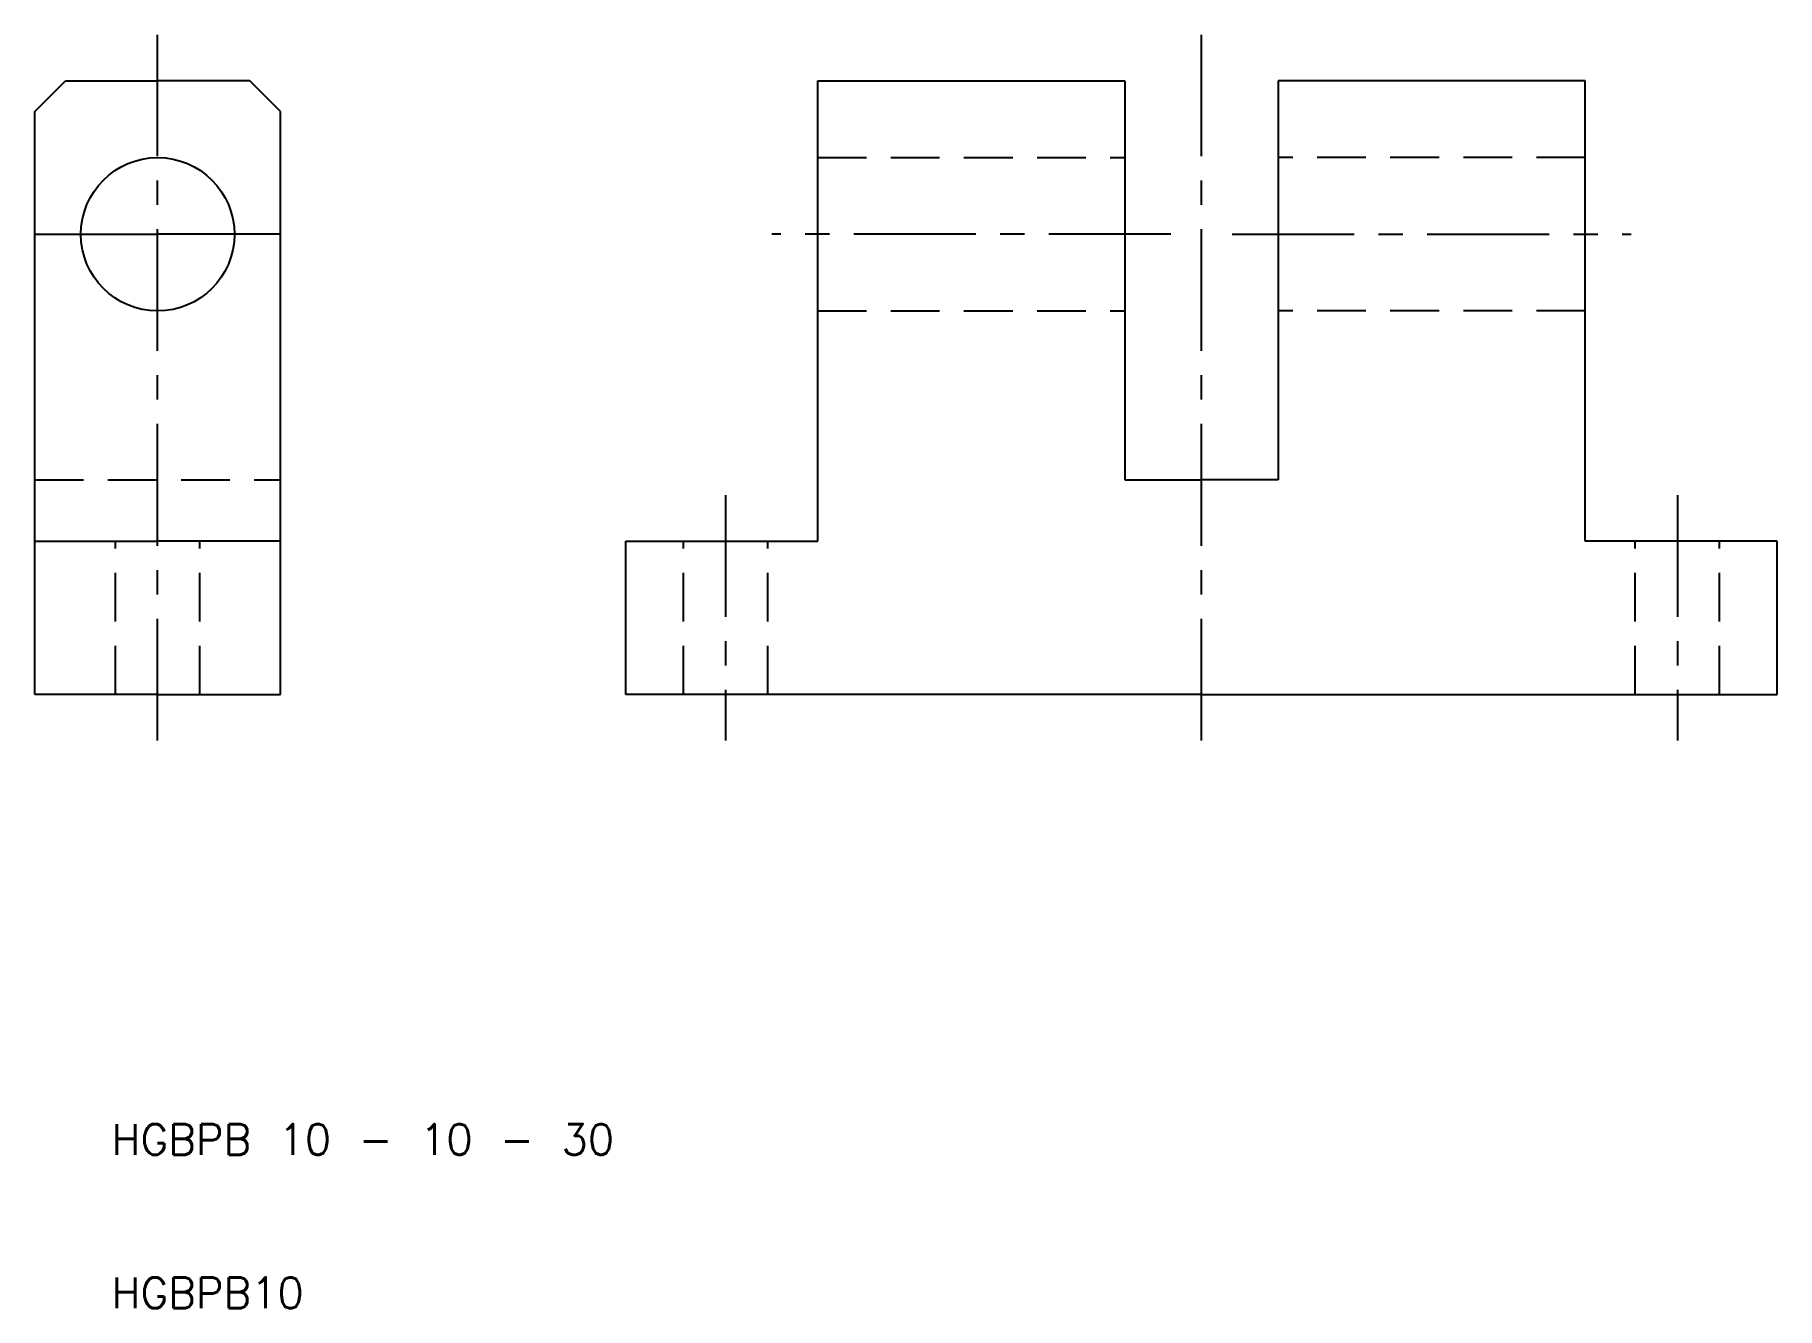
# Model space of a CAD drawing. Extents: x 5 to 118, y 10 to 93.
import ezdxf

# ---------------------------------------------------------------- set-up
doc = ezdxf.new("R2010")
doc.units = 0
doc.header["$LTSCALE"] = 0.25
doc.linetypes.add('CENTER', pattern=[50.8, 31.75, -6.35, 6.35, -6.35])
doc.linetypes.add('DASHED', pattern=[19.05, 12.7, -6.35])
doc.layers.get('0').update_dxf_attribs({"linetype": 'CONTINUOUS'})
doc.layers.add('CENTER', color=1, linetype='CENTER')
doc.styles.get("Standard").update_dxf_attribs({"font": 'txt.shx', "bigfont": 'extfont.shx'})

msp = doc.modelspace()

# ---------------------------------------------------------------- linework, layer by layer
for p, q in [((5, 88), (7, 90)), ((7, 90), (13, 90)), ((19, 90), (13, 90)), ((21, 88), (19, 90)), ((56, 60), (56, 90)), ((56, 90), (76, 90)), ((76, 90), (76, 64)), ((86, 90), (86, 64)), ((106, 90), (86, 90)), ((106, 60), (106, 90)), ((5, 50), (5, 88)), ((21, 50), (21, 88)), ((76, 64), (81, 64)), ((86, 64), (81, 64)), ((5, 60), (13, 60)), ((21, 60), (13, 60)), ((43.5, 50), (43.5, 60)), ((43.5, 60), (56, 60)), ((118.5, 60), (106, 60)), ((118.5, 50), (118.5, 60)), ((13, 50), (5, 50)), ((13, 50), (21, 50)), ((81, 50), (43.5, 50)), ((81, 50), (118.5, 50))]:
    msp.add_line(p, q)
at = {"color": 3, "linetype": 'DASHED'}
for p, q in [((56, 85), (76, 85)), ((106, 85), (86, 85)), ((56, 75), (76, 75)), ((106, 75), (86, 75)), ((5, 64), (21, 64)), ((10.25, 50), (10.25, 60)), ((15.75, 50), (15.75, 60)), ((47.25, 50), (47.25, 60)), ((52.75, 50), (52.75, 60)), ((109.25, 50), (109.25, 60)), ((114.75, 50), (114.75, 60))]:
    msp.add_line(p, q, dxfattribs=at)
msp.add_circle((13, 80), 5)
at = {"layer": 'CENTER', "color": 1, "linetype": 'CENTER'}
for p, q in [((13, 47), (13, 93)), ((81, 47), (81, 93)), ((5, 80), (13, 80)), ((21, 80), (13, 80)), ((79, 80), (53, 80)), ((83, 80), (109, 80)), ((50, 63), (50, 47)), ((112, 63), (112, 47))]:
    msp.add_line(p, q, dxfattribs=at)

# ---------------------------------------------------------------- texts
for s, p in [('HGBPB 10 - 10 - 30', (10, 20)), ('HGBPB10', (10, 10))]:
    msp.add_text(s, height=2).set_placement(p)

doc.saveas('drawing.dxf')
